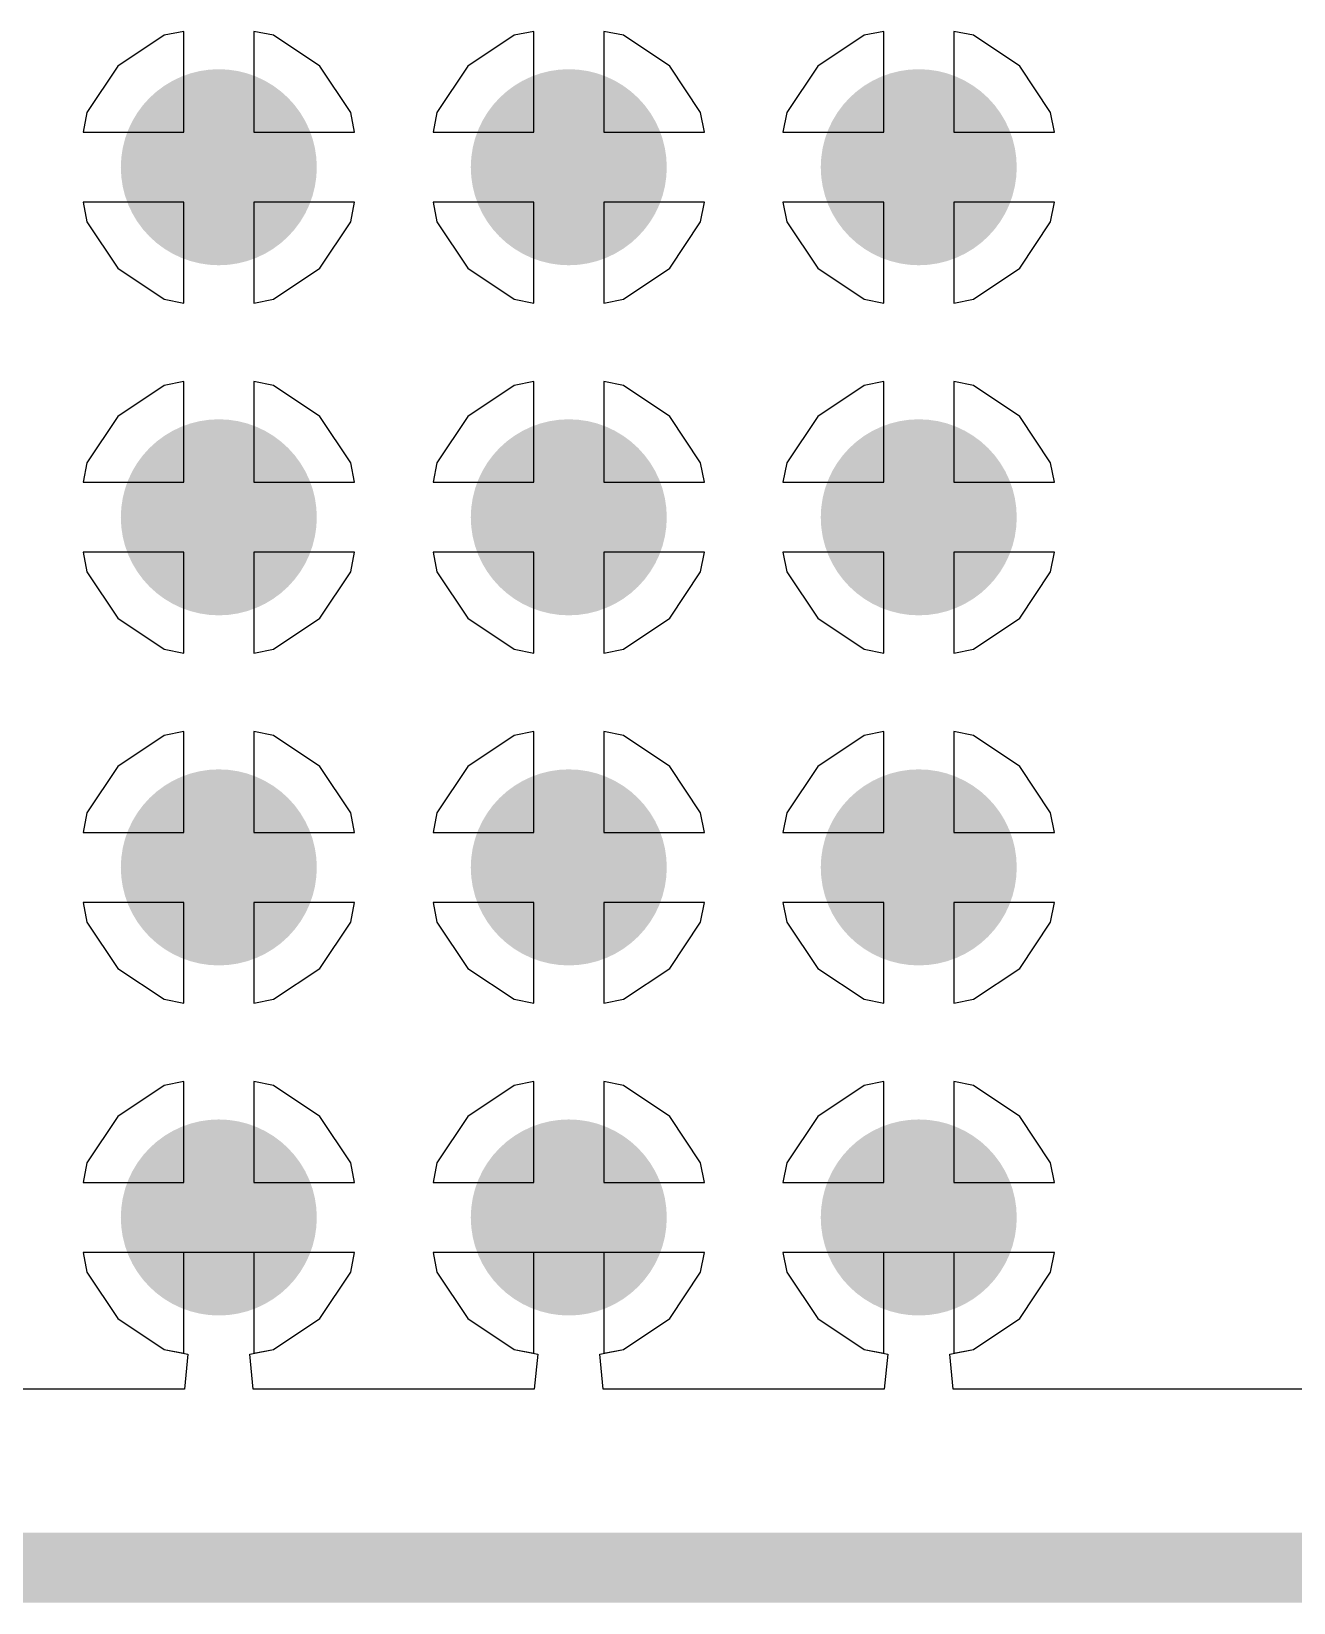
# Model space of a CAD drawing. Header units: millimetres. Extents: x 25 to 374, y 23 to 150.
# Drawn here: x 359.45 to 364.03, y 73.61 to 79.31 of the extents above; entities that cross this region are included whole.
import ezdxf

# ---------------------------------------------------------------- set-up
doc = ezdxf.new("R2010")
doc.units = ezdxf.units.MM
for name, color, linetype in [('BottomLayer', 5, 'Continuous'), ('BottomSolder', 6, 'Continuous'), ('MultiLayer', 9, 'Continuous'), ('TopLayer', 1, 'Continuous'), ('TopSolder', 216, 'Continuous'), ('ViaHoleLayer', 16, 'Continuous')]:
    doc.layers.add(name, color=color, linetype=linetype)

msp = doc.modelspace()

# ---------------------------------------------------------------- linework, layer by layer
at = {"layer": 'BottomLayer'}
for p, q in [((359.9357, 79.2922), (359.7677, 79.1799)), ((360.0069, 79.3064), (359.9357, 79.2922)), ((360.0069, 78.9407), (360.0069, 79.3064)), ((360.3321, 79.2922), (360.2609, 79.3064)), ((360.2609, 79.3064), (360.2609, 78.9407)), ((360.5001, 79.1799), (360.3321, 79.2922)), ((361.2057, 79.2922), (361.0377, 79.1799)), ((361.2769, 79.3064), (361.2057, 79.2922)), ((361.2769, 78.9407), (361.2769, 79.3064)), ((361.6021, 79.2922), (361.5309, 79.3064)), ((361.5309, 79.3064), (361.5309, 78.9407)), ((361.7701, 79.1799), (361.6021, 79.2922)), ((362.4757, 79.2922), (362.3077, 79.1799)), ((362.5469, 79.3064), (362.4757, 79.2922)), ((362.5469, 78.9407), (362.5469, 79.3064)), ((362.8721, 79.2922), (362.8009, 79.3064)), ((362.8009, 79.3064), (362.8009, 78.9407)), ((363.0401, 79.1799), (362.8721, 79.2922)), ((359.7677, 79.1799), (359.6554, 79.0119)), ((360.6124, 79.0119), (360.5001, 79.1799)), ((361.0377, 79.1799), (360.9254, 79.0119)), ((361.8824, 79.0119), (361.7701, 79.1799)), ((362.3077, 79.1799), (362.1954, 79.0119)), ((363.1524, 79.0119), (363.0401, 79.1799)), ((359.6554, 79.0119), (359.6412, 78.9407)), ((360.6266, 78.9407), (360.6124, 79.0119)), ((360.9254, 79.0119), (360.9112, 78.9407)), ((361.8966, 78.9407), (361.8824, 79.0119)), ((362.1954, 79.0119), (362.1812, 78.9407)), ((363.1666, 78.9407), (363.1524, 79.0119)), ((359.6412, 78.9407), (360.0069, 78.9407)), ((360.2609, 78.9407), (360.6266, 78.9407)), ((360.9112, 78.9407), (361.2769, 78.9407)), ((361.5309, 78.9407), (361.8966, 78.9407)), ((362.1812, 78.9407), (362.5469, 78.9407)), ((362.8009, 78.9407), (363.1666, 78.9407)), ((360.0069, 78.6867), (359.6412, 78.6867)), ((359.6412, 78.6867), (359.6554, 78.6154)), ((360.0069, 78.321), (360.0069, 78.6867)), ((360.6266, 78.6867), (360.2609, 78.6867)), ((360.2609, 78.6867), (360.2609, 78.321)), ((360.6124, 78.6154), (360.6266, 78.6867)), ((361.2769, 78.6867), (360.9112, 78.6867)), ((360.9112, 78.6867), (360.9254, 78.6154)), ((361.2769, 78.321), (361.2769, 78.6867)), ((361.8966, 78.6867), (361.5309, 78.6867)), ((361.5309, 78.6867), (361.5309, 78.321)), ((361.8824, 78.6154), (361.8966, 78.6867)), ((362.5469, 78.6867), (362.1812, 78.6867)), ((362.1812, 78.6867), (362.1954, 78.6154)), ((362.5469, 78.321), (362.5469, 78.6867)), ((363.1666, 78.6867), (362.8009, 78.6867)), ((362.8009, 78.6867), (362.8009, 78.321)), ((363.1524, 78.6154), (363.1666, 78.6867)), ((359.6554, 78.6154), (359.7677, 78.4474)), ((360.5001, 78.4474), (360.6124, 78.6154)), ((360.9254, 78.6154), (361.0377, 78.4474)), ((361.7701, 78.4474), (361.8824, 78.6154)), ((362.1954, 78.6154), (362.3077, 78.4474)), ((363.0401, 78.4474), (363.1524, 78.6154)), ((359.7677, 78.4474), (359.9357, 78.3351)), ((360.3321, 78.3351), (360.5001, 78.4474)), ((361.0377, 78.4474), (361.2057, 78.3351)), ((361.6021, 78.3351), (361.7701, 78.4474)), ((362.3077, 78.4474), (362.4757, 78.3351)), ((362.8721, 78.3351), (363.0401, 78.4474)), ((359.9357, 78.3351), (360.0069, 78.321)), ((360.2609, 78.321), (360.3321, 78.3351)), ((361.2057, 78.3351), (361.2769, 78.321)), ((361.5309, 78.321), (361.6021, 78.3351)), ((362.4757, 78.3351), (362.5469, 78.321)), ((362.8009, 78.321), (362.8721, 78.3351)), ((360.0069, 78.0364), (359.9357, 78.0222)), ((360.0069, 77.6707), (360.0069, 78.0364)), ((360.3321, 78.0222), (360.2609, 78.0364)), ((360.2609, 78.0364), (360.2609, 77.6707)), ((361.2769, 78.0364), (361.2057, 78.0222)), ((361.2769, 77.6707), (361.2769, 78.0364)), ((361.6021, 78.0222), (361.5309, 78.0364)), ((361.5309, 78.0364), (361.5309, 77.6707)), ((362.5469, 78.0364), (362.4757, 78.0222)), ((362.5469, 77.6707), (362.5469, 78.0364)), ((362.8721, 78.0222), (362.8009, 78.0364)), ((362.8009, 78.0364), (362.8009, 77.6707)), ((359.9357, 78.0222), (359.7677, 77.9099)), ((360.5001, 77.9099), (360.3321, 78.0222)), ((361.2057, 78.0222), (361.0377, 77.9099)), ((361.7701, 77.9099), (361.6021, 78.0222)), ((362.4757, 78.0222), (362.3077, 77.9099)), ((363.0401, 77.9099), (362.8721, 78.0222)), ((359.7677, 77.9099), (359.6554, 77.7419)), ((360.6124, 77.7419), (360.5001, 77.9099)), ((361.0377, 77.9099), (360.9254, 77.7419)), ((361.8824, 77.7419), (361.7701, 77.9099)), ((362.3077, 77.9099), (362.1954, 77.7419)), ((363.1524, 77.7419), (363.0401, 77.9099)), ((359.6554, 77.7419), (359.6412, 77.6707)), ((360.6266, 77.6707), (360.6124, 77.7419)), ((360.9254, 77.7419), (360.9112, 77.6707)), ((361.8966, 77.6707), (361.8824, 77.7419)), ((362.1954, 77.7419), (362.1812, 77.6707)), ((363.1666, 77.6707), (363.1524, 77.7419)), ((359.6412, 77.6707), (360.0069, 77.6707)), ((360.2609, 77.6707), (360.6266, 77.6707)), ((360.9112, 77.6707), (361.2769, 77.6707)), ((361.5309, 77.6707), (361.8966, 77.6707)), ((362.1812, 77.6707), (362.5469, 77.6707)), ((362.8009, 77.6707), (363.1666, 77.6707)), ((360.0069, 77.4167), (359.6412, 77.4167)), ((359.6412, 77.4167), (359.6554, 77.3454)), ((360.0069, 77.051), (360.0069, 77.4167)), ((360.6266, 77.4167), (360.2609, 77.4167)), ((360.2609, 77.4167), (360.2609, 77.051)), ((360.6124, 77.3454), (360.6266, 77.4167)), ((361.2769, 77.4167), (360.9112, 77.4167)), ((360.9112, 77.4167), (360.9254, 77.3454)), ((361.2769, 77.051), (361.2769, 77.4167)), ((361.8966, 77.4167), (361.5309, 77.4167)), ((361.5309, 77.4167), (361.5309, 77.051)), ((361.8824, 77.3454), (361.8966, 77.4167)), ((362.5469, 77.4167), (362.1812, 77.4167)), ((362.1812, 77.4167), (362.1954, 77.3454)), ((362.5469, 77.051), (362.5469, 77.4167)), ((363.1666, 77.4167), (362.8009, 77.4167)), ((362.8009, 77.4167), (362.8009, 77.051)), ((363.1524, 77.3454), (363.1666, 77.4167)), ((359.6554, 77.3454), (359.7677, 77.1774)), ((360.5001, 77.1774), (360.6124, 77.3454)), ((360.9254, 77.3454), (361.0377, 77.1774)), ((361.7701, 77.1774), (361.8824, 77.3454)), ((362.1954, 77.3454), (362.3077, 77.1774)), ((363.0401, 77.1774), (363.1524, 77.3454)), ((359.7677, 77.1774), (359.9357, 77.0651)), ((360.3321, 77.0651), (360.5001, 77.1774)), ((361.0377, 77.1774), (361.2057, 77.0651)), ((361.6021, 77.0651), (361.7701, 77.1774)), ((362.3077, 77.1774), (362.4757, 77.0651)), ((362.8721, 77.0651), (363.0401, 77.1774)), ((359.9357, 77.0651), (360.0069, 77.051)), ((360.2609, 77.051), (360.3321, 77.0651)), ((361.2057, 77.0651), (361.2769, 77.051)), ((361.5309, 77.051), (361.6021, 77.0651)), ((362.4757, 77.0651), (362.5469, 77.051)), ((362.8009, 77.051), (362.8721, 77.0651)), ((359.9357, 76.7522), (359.7677, 76.6399)), ((360.0069, 76.7664), (359.9357, 76.7522)), ((360.0069, 76.4007), (360.0069, 76.7664)), ((360.3321, 76.7522), (360.2609, 76.7664)), ((360.2609, 76.7664), (360.2609, 76.4007)), ((360.5001, 76.6399), (360.3321, 76.7522)), ((361.2057, 76.7522), (361.0377, 76.6399)), ((361.2769, 76.7664), (361.2057, 76.7522)), ((361.2769, 76.4007), (361.2769, 76.7664)), ((361.6021, 76.7522), (361.5309, 76.7664)), ((361.5309, 76.7664), (361.5309, 76.4007)), ((361.7701, 76.6399), (361.6021, 76.7522)), ((362.4757, 76.7522), (362.3077, 76.6399)), ((362.5469, 76.7664), (362.4757, 76.7522)), ((362.5469, 76.4007), (362.5469, 76.7664)), ((362.8721, 76.7522), (362.8009, 76.7664)), ((362.8009, 76.7664), (362.8009, 76.4007)), ((363.0401, 76.6399), (362.8721, 76.7522)), ((359.7677, 76.6399), (359.6554, 76.4719)), ((360.6124, 76.4719), (360.5001, 76.6399)), ((361.0377, 76.6399), (360.9254, 76.4719)), ((361.8824, 76.4719), (361.7701, 76.6399)), ((362.3077, 76.6399), (362.1954, 76.4719)), ((363.1524, 76.4719), (363.0401, 76.6399)), ((359.6554, 76.4719), (359.6412, 76.4007)), ((360.6266, 76.4007), (360.6124, 76.4719)), ((360.9254, 76.4719), (360.9112, 76.4007)), ((361.8966, 76.4007), (361.8824, 76.4719)), ((362.1954, 76.4719), (362.1812, 76.4007)), ((363.1666, 76.4007), (363.1524, 76.4719)), ((359.6412, 76.4007), (360.0069, 76.4007)), ((360.2609, 76.4007), (360.6266, 76.4007)), ((360.9112, 76.4007), (361.2769, 76.4007)), ((361.5309, 76.4007), (361.8966, 76.4007)), ((362.1812, 76.4007), (362.5469, 76.4007)), ((362.8009, 76.4007), (363.1666, 76.4007)), ((360.0069, 76.1467), (359.6412, 76.1467)), ((359.6412, 76.1467), (359.6554, 76.0754)), ((360.0069, 75.781), (360.0069, 76.1467)), ((360.6266, 76.1467), (360.2609, 76.1467)), ((360.2609, 76.1467), (360.2609, 75.781)), ((360.6124, 76.0754), (360.6266, 76.1467)), ((361.2769, 76.1467), (360.9112, 76.1467)), ((360.9112, 76.1467), (360.9254, 76.0754)), ((361.2769, 75.781), (361.2769, 76.1467)), ((361.8966, 76.1467), (361.5309, 76.1467)), ((361.5309, 76.1467), (361.5309, 75.781)), ((361.8824, 76.0754), (361.8966, 76.1467)), ((362.5469, 76.1467), (362.1812, 76.1467)), ((362.1812, 76.1467), (362.1954, 76.0754)), ((362.5469, 75.781), (362.5469, 76.1467)), ((363.1666, 76.1467), (362.8009, 76.1467)), ((362.8009, 76.1467), (362.8009, 75.781)), ((363.1524, 76.0754), (363.1666, 76.1467)), ((359.6554, 76.0754), (359.7677, 75.9074)), ((360.5001, 75.9074), (360.6124, 76.0754)), ((360.9254, 76.0754), (361.0377, 75.9074)), ((361.7701, 75.9074), (361.8824, 76.0754)), ((362.1954, 76.0754), (362.3077, 75.9074)), ((363.0401, 75.9074), (363.1524, 76.0754)), ((359.7677, 75.9074), (359.9357, 75.7951)), ((360.3321, 75.7951), (360.5001, 75.9074)), ((361.0377, 75.9074), (361.2057, 75.7951)), ((361.6021, 75.7951), (361.7701, 75.9074)), ((362.3077, 75.9074), (362.4757, 75.7951)), ((362.8721, 75.7951), (363.0401, 75.9074)), ((359.9357, 75.7951), (360.0069, 75.781)), ((360.2609, 75.781), (360.3321, 75.7951)), ((361.2057, 75.7951), (361.2769, 75.781)), ((361.5309, 75.781), (361.6021, 75.7951)), ((362.4757, 75.7951), (362.5469, 75.781)), ((362.8009, 75.781), (362.8721, 75.7951)), ((359.9357, 75.4822), (359.7677, 75.3699)), ((360.0069, 75.4964), (359.9357, 75.4822)), ((360.0069, 75.1307), (360.0069, 75.4964)), ((360.3321, 75.4822), (360.2609, 75.4964)), ((360.2609, 75.4964), (360.2609, 75.1307)), ((360.5001, 75.3699), (360.3321, 75.4822)), ((361.2057, 75.4822), (361.0377, 75.3699)), ((361.2769, 75.4964), (361.2057, 75.4822)), ((361.2769, 75.1307), (361.2769, 75.4964)), ((361.6021, 75.4822), (361.5309, 75.4964)), ((361.5309, 75.4964), (361.5309, 75.1307)), ((361.7701, 75.3699), (361.6021, 75.4822)), ((362.4757, 75.4822), (362.3077, 75.3699)), ((362.5469, 75.4964), (362.4757, 75.4822)), ((362.5469, 75.1307), (362.5469, 75.4964)), ((362.8721, 75.4822), (362.8009, 75.4964)), ((362.8009, 75.4964), (362.8009, 75.1307)), ((363.0401, 75.3699), (362.8721, 75.4822)), ((359.7677, 75.3699), (359.6554, 75.2019)), ((360.6124, 75.2019), (360.5001, 75.3699)), ((361.0377, 75.3699), (360.9254, 75.2019)), ((361.8824, 75.2019), (361.7701, 75.3699)), ((362.3077, 75.3699), (362.1954, 75.2019)), ((363.1524, 75.2019), (363.0401, 75.3699)), ((359.6554, 75.2019), (359.6412, 75.1307)), ((360.6266, 75.1307), (360.6124, 75.2019)), ((360.9254, 75.2019), (360.9112, 75.1307)), ((361.8966, 75.1307), (361.8824, 75.2019)), ((362.1954, 75.2019), (362.1812, 75.1307)), ((363.1666, 75.1307), (363.1524, 75.2019)), ((359.6412, 75.1307), (360.0069, 75.1307)), ((360.2609, 75.1307), (360.6266, 75.1307)), ((360.9112, 75.1307), (361.2769, 75.1307)), ((361.5309, 75.1307), (361.8966, 75.1307)), ((362.1812, 75.1307), (362.5469, 75.1307)), ((362.8009, 75.1307), (363.1666, 75.1307)), ((360.6266, 74.8767), (359.6412, 74.8767)), ((359.6412, 74.8767), (359.6554, 74.8054)), ((360.6124, 74.8054), (360.6266, 74.8767)), ((361.8966, 74.8767), (360.9112, 74.8767)), ((360.9112, 74.8767), (360.9254, 74.8054)), ((361.8824, 74.8054), (361.8966, 74.8767)), ((363.1666, 74.8767), (362.1812, 74.8767)), ((362.1812, 74.8767), (362.1954, 74.8054)), ((363.1524, 74.8054), (363.1666, 74.8767)), ((359.6554, 74.8054), (359.7677, 74.6374)), ((360.5001, 74.6374), (360.6124, 74.8054)), ((360.9254, 74.8054), (361.0377, 74.6374)), ((361.7701, 74.6374), (361.8824, 74.8054)), ((362.1954, 74.8054), (362.3077, 74.6374)), ((363.0401, 74.6374), (363.1524, 74.8054)), ((359.7677, 74.6374), (359.9357, 74.5251)), ((360.3321, 74.5251), (360.5001, 74.6374)), ((361.0377, 74.6374), (361.2057, 74.5251)), ((361.6021, 74.5251), (361.7701, 74.6374)), ((362.3077, 74.6374), (362.4757, 74.5251)), ((362.8721, 74.5251), (363.0401, 74.6374)), ((359.9357, 74.5251), (360.0213, 74.5081)), ((360.0213, 74.5081), (360.0088, 74.3811)), ((360.2465, 74.5081), (360.3321, 74.5251)), ((360.259, 74.3811), (360.2465, 74.5081)), ((361.2057, 74.5251), (361.2913, 74.5081)), ((361.2913, 74.5081), (361.2788, 74.3811)), ((361.5165, 74.5081), (361.6021, 74.5251)), ((361.529, 74.3811), (361.5165, 74.5081)), ((362.4757, 74.5251), (362.5613, 74.5081)), ((362.5613, 74.5081), (362.5488, 74.3811)), ((362.7865, 74.5081), (362.8721, 74.5251)), ((362.799, 74.3811), (362.7865, 74.5081)), ((360.0088, 74.3811), (358.989, 74.3811)), ((361.2788, 74.3811), (360.259, 74.3811)), ((362.5488, 74.3811), (361.529, 74.3811)), ((369.713, 74.3811), (362.799, 74.3811))]:
    msp.add_line(p, q, dxfattribs=at)
at = {"layer": 'BottomLayer', "const_width": 0.254}
for points in [[(360.0069, 78.8137, 1), (360.2609, 78.8137, 1)], [(361.2769, 78.8137, 1), (361.5309, 78.8137, 1)], [(362.5469, 78.8137, 1), (362.8009, 78.8137, 1)], [(360.0069, 77.5437, 1), (360.2609, 77.5437, 1)], [(361.2769, 77.5437, 1), (361.5309, 77.5437, 1)], [(362.5469, 77.5437, 1), (362.8009, 77.5437, 1)], [(360.0069, 76.2737, 1), (360.2609, 76.2737, 1)], [(361.2769, 76.2737, 1), (361.5309, 76.2737, 1)], [(362.5469, 76.2737, 1), (362.8009, 76.2737, 1)], [(360.0069, 75.0037, 1), (360.2609, 75.0037, 1)], [(361.2769, 75.0037, 1), (361.5309, 75.0037, 1)], [(362.5469, 75.0037, 1), (362.8009, 75.0037, 1)]]:
    msp.add_lwpolyline(points, format="xyb", close=True, dxfattribs=at)
msp.add_lwpolyline([(334.94, 73.7337), (370.8019, 73.7337)], dxfattribs=at)
at = {"layer": 'BottomSolder', "const_width": 0.3556}
for points in [[(359.9561, 78.8137, 1), (360.3117, 78.8137, 1)], [(361.2261, 78.8137, 1), (361.5817, 78.8137, 1)], [(362.4961, 78.8137, 1), (362.8517, 78.8137, 1)], [(359.9561, 77.5437, 1), (360.3117, 77.5437, 1)], [(361.2261, 77.5437, 1), (361.5817, 77.5437, 1)], [(362.4961, 77.5437, 1), (362.8517, 77.5437, 1)], [(359.9561, 76.2737, 1), (360.3117, 76.2737, 1)], [(361.2261, 76.2737, 1), (361.5817, 76.2737, 1)], [(362.4961, 76.2737, 1), (362.8517, 76.2737, 1)], [(359.9561, 75.0037, 1), (360.3117, 75.0037, 1)], [(361.2261, 75.0037, 1), (361.5817, 75.0037, 1)], [(362.4961, 75.0037, 1), (362.8517, 75.0037, 1)]]:
    msp.add_lwpolyline(points, format="xyb", close=True, dxfattribs=at)
at = {"layer": 'MultiLayer', "const_width": 0.254}
for points in [[(360.0069, 78.8137, 1), (360.2609, 78.8137, 1)], [(361.2769, 78.8137, 1), (361.5309, 78.8137, 1)], [(362.5469, 78.8137, 1), (362.8009, 78.8137, 1)], [(360.0069, 77.5437, 1), (360.2609, 77.5437, 1)], [(361.2769, 77.5437, 1), (361.5309, 77.5437, 1)], [(362.5469, 77.5437, 1), (362.8009, 77.5437, 1)], [(360.0069, 76.2737, 1), (360.2609, 76.2737, 1)], [(361.2769, 76.2737, 1), (361.5309, 76.2737, 1)], [(362.5469, 76.2737, 1), (362.8009, 76.2737, 1)], [(360.0069, 75.0037, 1), (360.2609, 75.0037, 1)], [(361.2769, 75.0037, 1), (361.5309, 75.0037, 1)], [(362.5469, 75.0037, 1), (362.8009, 75.0037, 1)]]:
    msp.add_lwpolyline(points, format="xyb", close=True, dxfattribs=at)
at = {"layer": 'TopLayer'}
for p, q in [((359.9357, 79.2922), (359.7677, 79.1799)), ((360.0069, 79.3064), (359.9357, 79.2922)), ((360.0069, 78.9407), (360.0069, 79.3064)), ((360.3321, 79.2922), (360.2609, 79.3064)), ((360.2609, 79.3064), (360.2609, 78.9407)), ((360.5001, 79.1799), (360.3321, 79.2922)), ((361.2057, 79.2922), (361.0377, 79.1799)), ((361.2769, 79.3064), (361.2057, 79.2922)), ((361.2769, 78.9407), (361.2769, 79.3064)), ((361.6021, 79.2922), (361.5309, 79.3064)), ((361.5309, 79.3064), (361.5309, 78.9407)), ((361.7701, 79.1799), (361.6021, 79.2922)), ((362.4757, 79.2922), (362.3077, 79.1799)), ((362.5469, 79.3064), (362.4757, 79.2922)), ((362.5469, 78.9407), (362.5469, 79.3064)), ((362.8721, 79.2922), (362.8009, 79.3064)), ((362.8009, 79.3064), (362.8009, 78.9407)), ((363.0401, 79.1799), (362.8721, 79.2922)), ((359.7677, 79.1799), (359.6554, 79.0119)), ((360.6124, 79.0119), (360.5001, 79.1799)), ((361.0377, 79.1799), (360.9254, 79.0119)), ((361.8824, 79.0119), (361.7701, 79.1799)), ((362.3077, 79.1799), (362.1954, 79.0119)), ((363.1524, 79.0119), (363.0401, 79.1799)), ((359.6554, 79.0119), (359.6412, 78.9407)), ((360.6266, 78.9407), (360.6124, 79.0119)), ((360.9254, 79.0119), (360.9112, 78.9407)), ((361.8966, 78.9407), (361.8824, 79.0119)), ((362.1954, 79.0119), (362.1812, 78.9407)), ((363.1666, 78.9407), (363.1524, 79.0119)), ((359.6412, 78.9407), (360.0069, 78.9407)), ((360.2609, 78.9407), (360.6266, 78.9407)), ((360.9112, 78.9407), (361.2769, 78.9407)), ((361.5309, 78.9407), (361.8966, 78.9407)), ((362.1812, 78.9407), (362.5469, 78.9407)), ((362.8009, 78.9407), (363.1666, 78.9407)), ((360.0069, 78.6867), (359.6412, 78.6867)), ((359.6412, 78.6867), (359.6554, 78.6154)), ((360.0069, 78.321), (360.0069, 78.6867)), ((360.6266, 78.6867), (360.2609, 78.6867)), ((360.2609, 78.6867), (360.2609, 78.321)), ((360.6124, 78.6154), (360.6266, 78.6867)), ((361.2769, 78.6867), (360.9112, 78.6867)), ((360.9112, 78.6867), (360.9254, 78.6154)), ((361.2769, 78.321), (361.2769, 78.6867)), ((361.8966, 78.6867), (361.5309, 78.6867)), ((361.5309, 78.6867), (361.5309, 78.321)), ((361.8824, 78.6154), (361.8966, 78.6867)), ((362.5469, 78.6867), (362.1812, 78.6867)), ((362.1812, 78.6867), (362.1954, 78.6154)), ((362.5469, 78.321), (362.5469, 78.6867)), ((363.1666, 78.6867), (362.8009, 78.6867)), ((362.8009, 78.6867), (362.8009, 78.321)), ((363.1524, 78.6154), (363.1666, 78.6867)), ((359.6554, 78.6154), (359.7677, 78.4474)), ((360.5001, 78.4474), (360.6124, 78.6154)), ((360.9254, 78.6154), (361.0377, 78.4474)), ((361.7701, 78.4474), (361.8824, 78.6154)), ((362.1954, 78.6154), (362.3077, 78.4474)), ((363.0401, 78.4474), (363.1524, 78.6154)), ((359.7677, 78.4474), (359.9357, 78.3351)), ((360.3321, 78.3351), (360.5001, 78.4474)), ((361.0377, 78.4474), (361.2057, 78.3351)), ((361.6021, 78.3351), (361.7701, 78.4474)), ((362.3077, 78.4474), (362.4757, 78.3351)), ((362.8721, 78.3351), (363.0401, 78.4474)), ((359.9357, 78.3351), (360.0069, 78.321)), ((360.2609, 78.321), (360.3321, 78.3351)), ((361.2057, 78.3351), (361.2769, 78.321)), ((361.5309, 78.321), (361.6021, 78.3351)), ((362.4757, 78.3351), (362.5469, 78.321)), ((362.8009, 78.321), (362.8721, 78.3351)), ((360.0069, 78.0364), (359.9357, 78.0222)), ((360.0069, 77.6707), (360.0069, 78.0364)), ((360.3321, 78.0222), (360.2609, 78.0364)), ((360.2609, 78.0364), (360.2609, 77.6707)), ((361.2769, 78.0364), (361.2057, 78.0222)), ((361.2769, 77.6707), (361.2769, 78.0364)), ((361.6021, 78.0222), (361.5309, 78.0364)), ((361.5309, 78.0364), (361.5309, 77.6707)), ((362.5469, 78.0364), (362.4757, 78.0222)), ((362.5469, 77.6707), (362.5469, 78.0364)), ((362.8721, 78.0222), (362.8009, 78.0364)), ((362.8009, 78.0364), (362.8009, 77.6707)), ((359.9357, 78.0222), (359.7677, 77.9099)), ((360.5001, 77.9099), (360.3321, 78.0222)), ((361.2057, 78.0222), (361.0377, 77.9099)), ((361.7701, 77.9099), (361.6021, 78.0222)), ((362.4757, 78.0222), (362.3077, 77.9099)), ((363.0401, 77.9099), (362.8721, 78.0222)), ((359.7677, 77.9099), (359.6554, 77.7419)), ((360.6124, 77.7419), (360.5001, 77.9099)), ((361.0377, 77.9099), (360.9254, 77.7419)), ((361.8824, 77.7419), (361.7701, 77.9099)), ((362.3077, 77.9099), (362.1954, 77.7419)), ((363.1524, 77.7419), (363.0401, 77.9099)), ((359.6554, 77.7419), (359.6412, 77.6707)), ((360.6266, 77.6707), (360.6124, 77.7419)), ((360.9254, 77.7419), (360.9112, 77.6707)), ((361.8966, 77.6707), (361.8824, 77.7419)), ((362.1954, 77.7419), (362.1812, 77.6707)), ((363.1666, 77.6707), (363.1524, 77.7419)), ((359.6412, 77.6707), (360.0069, 77.6707)), ((360.2609, 77.6707), (360.6266, 77.6707)), ((360.9112, 77.6707), (361.2769, 77.6707)), ((361.5309, 77.6707), (361.8966, 77.6707)), ((362.1812, 77.6707), (362.5469, 77.6707)), ((362.8009, 77.6707), (363.1666, 77.6707)), ((360.0069, 77.4167), (359.6412, 77.4167)), ((359.6412, 77.4167), (359.6554, 77.3454)), ((360.0069, 77.051), (360.0069, 77.4167)), ((360.6266, 77.4167), (360.2609, 77.4167)), ((360.2609, 77.4167), (360.2609, 77.051)), ((360.6124, 77.3454), (360.6266, 77.4167)), ((361.2769, 77.4167), (360.9112, 77.4167)), ((360.9112, 77.4167), (360.9254, 77.3454)), ((361.2769, 77.051), (361.2769, 77.4167)), ((361.8966, 77.4167), (361.5309, 77.4167)), ((361.5309, 77.4167), (361.5309, 77.051)), ((361.8824, 77.3454), (361.8966, 77.4167)), ((362.5469, 77.4167), (362.1812, 77.4167)), ((362.1812, 77.4167), (362.1954, 77.3454)), ((362.5469, 77.051), (362.5469, 77.4167)), ((363.1666, 77.4167), (362.8009, 77.4167)), ((362.8009, 77.4167), (362.8009, 77.051)), ((363.1524, 77.3454), (363.1666, 77.4167)), ((359.6554, 77.3454), (359.7677, 77.1774)), ((360.5001, 77.1774), (360.6124, 77.3454)), ((360.9254, 77.3454), (361.0377, 77.1774)), ((361.7701, 77.1774), (361.8824, 77.3454)), ((362.1954, 77.3454), (362.3077, 77.1774)), ((363.0401, 77.1774), (363.1524, 77.3454)), ((359.7677, 77.1774), (359.9357, 77.0651)), ((360.3321, 77.0651), (360.5001, 77.1774)), ((361.0377, 77.1774), (361.2057, 77.0651)), ((361.6021, 77.0651), (361.7701, 77.1774)), ((362.3077, 77.1774), (362.4757, 77.0651)), ((362.8721, 77.0651), (363.0401, 77.1774)), ((359.9357, 77.0651), (360.0069, 77.051)), ((360.2609, 77.051), (360.3321, 77.0651)), ((361.2057, 77.0651), (361.2769, 77.051)), ((361.5309, 77.051), (361.6021, 77.0651)), ((362.4757, 77.0651), (362.5469, 77.051)), ((362.8009, 77.051), (362.8721, 77.0651)), ((359.9357, 76.7522), (359.7677, 76.6399)), ((360.0069, 76.7664), (359.9357, 76.7522)), ((360.0069, 76.4007), (360.0069, 76.7664)), ((360.3321, 76.7522), (360.2609, 76.7664)), ((360.2609, 76.7664), (360.2609, 76.4007)), ((360.5001, 76.6399), (360.3321, 76.7522)), ((361.2057, 76.7522), (361.0377, 76.6399)), ((361.2769, 76.7664), (361.2057, 76.7522)), ((361.2769, 76.4007), (361.2769, 76.7664)), ((361.6021, 76.7522), (361.5309, 76.7664)), ((361.5309, 76.7664), (361.5309, 76.4007)), ((361.7701, 76.6399), (361.6021, 76.7522)), ((362.4757, 76.7522), (362.3077, 76.6399)), ((362.5469, 76.7664), (362.4757, 76.7522)), ((362.5469, 76.4007), (362.5469, 76.7664)), ((362.8721, 76.7522), (362.8009, 76.7664)), ((362.8009, 76.7664), (362.8009, 76.4007)), ((363.0401, 76.6399), (362.8721, 76.7522)), ((359.7677, 76.6399), (359.6554, 76.4719)), ((360.6124, 76.4719), (360.5001, 76.6399)), ((361.0377, 76.6399), (360.9254, 76.4719)), ((361.8824, 76.4719), (361.7701, 76.6399)), ((362.3077, 76.6399), (362.1954, 76.4719)), ((363.1524, 76.4719), (363.0401, 76.6399)), ((359.6554, 76.4719), (359.6412, 76.4007)), ((360.6266, 76.4007), (360.6124, 76.4719)), ((360.9254, 76.4719), (360.9112, 76.4007)), ((361.8966, 76.4007), (361.8824, 76.4719)), ((362.1954, 76.4719), (362.1812, 76.4007)), ((363.1666, 76.4007), (363.1524, 76.4719)), ((359.6412, 76.4007), (360.0069, 76.4007)), ((360.2609, 76.4007), (360.6266, 76.4007)), ((360.9112, 76.4007), (361.2769, 76.4007)), ((361.5309, 76.4007), (361.8966, 76.4007)), ((362.1812, 76.4007), (362.5469, 76.4007)), ((362.8009, 76.4007), (363.1666, 76.4007)), ((360.0069, 76.1467), (359.6412, 76.1467)), ((359.6412, 76.1467), (359.6554, 76.0754)), ((360.0069, 75.781), (360.0069, 76.1467)), ((360.6266, 76.1467), (360.2609, 76.1467)), ((360.2609, 76.1467), (360.2609, 75.781)), ((360.6124, 76.0754), (360.6266, 76.1467)), ((361.2769, 76.1467), (360.9112, 76.1467)), ((360.9112, 76.1467), (360.9254, 76.0754)), ((361.2769, 75.781), (361.2769, 76.1467)), ((361.8966, 76.1467), (361.5309, 76.1467)), ((361.5309, 76.1467), (361.5309, 75.781)), ((361.8824, 76.0754), (361.8966, 76.1467)), ((362.5469, 76.1467), (362.1812, 76.1467)), ((362.1812, 76.1467), (362.1954, 76.0754)), ((362.5469, 75.781), (362.5469, 76.1467)), ((363.1666, 76.1467), (362.8009, 76.1467)), ((362.8009, 76.1467), (362.8009, 75.781)), ((363.1524, 76.0754), (363.1666, 76.1467)), ((359.6554, 76.0754), (359.7677, 75.9074)), ((360.5001, 75.9074), (360.6124, 76.0754)), ((360.9254, 76.0754), (361.0377, 75.9074)), ((361.7701, 75.9074), (361.8824, 76.0754)), ((362.1954, 76.0754), (362.3077, 75.9074)), ((363.0401, 75.9074), (363.1524, 76.0754)), ((359.7677, 75.9074), (359.9357, 75.7951)), ((360.3321, 75.7951), (360.5001, 75.9074)), ((361.0377, 75.9074), (361.2057, 75.7951)), ((361.6021, 75.7951), (361.7701, 75.9074)), ((362.3077, 75.9074), (362.4757, 75.7951)), ((362.8721, 75.7951), (363.0401, 75.9074)), ((359.9357, 75.7951), (360.0069, 75.781)), ((360.2609, 75.781), (360.3321, 75.7951)), ((361.2057, 75.7951), (361.2769, 75.781)), ((361.5309, 75.781), (361.6021, 75.7951)), ((362.4757, 75.7951), (362.5469, 75.781)), ((362.8009, 75.781), (362.8721, 75.7951)), ((359.9357, 75.4822), (359.7677, 75.3699)), ((360.0069, 75.4964), (359.9357, 75.4822)), ((360.0069, 75.1307), (360.0069, 75.4964)), ((360.3321, 75.4822), (360.2609, 75.4964)), ((360.2609, 75.4964), (360.2609, 75.1307)), ((360.5001, 75.3699), (360.3321, 75.4822)), ((361.2057, 75.4822), (361.0377, 75.3699)), ((361.2769, 75.4964), (361.2057, 75.4822)), ((361.2769, 75.1307), (361.2769, 75.4964)), ((361.6021, 75.4822), (361.5309, 75.4964)), ((361.5309, 75.4964), (361.5309, 75.1307)), ((361.7701, 75.3699), (361.6021, 75.4822)), ((362.4757, 75.4822), (362.3077, 75.3699)), ((362.5469, 75.4964), (362.4757, 75.4822)), ((362.5469, 75.1307), (362.5469, 75.4964)), ((362.8721, 75.4822), (362.8009, 75.4964)), ((362.8009, 75.4964), (362.8009, 75.1307)), ((363.0401, 75.3699), (362.8721, 75.4822)), ((359.7677, 75.3699), (359.6554, 75.2019)), ((360.6124, 75.2019), (360.5001, 75.3699)), ((361.0377, 75.3699), (360.9254, 75.2019)), ((361.8824, 75.2019), (361.7701, 75.3699)), ((362.3077, 75.3699), (362.1954, 75.2019)), ((363.1524, 75.2019), (363.0401, 75.3699)), ((359.6554, 75.2019), (359.6412, 75.1307)), ((360.6266, 75.1307), (360.6124, 75.2019)), ((360.9254, 75.2019), (360.9112, 75.1307)), ((361.8966, 75.1307), (361.8824, 75.2019)), ((362.1954, 75.2019), (362.1812, 75.1307)), ((363.1666, 75.1307), (363.1524, 75.2019)), ((359.6412, 75.1307), (360.0069, 75.1307)), ((360.2609, 75.1307), (360.6266, 75.1307)), ((360.9112, 75.1307), (361.2769, 75.1307)), ((361.5309, 75.1307), (361.8966, 75.1307)), ((362.1812, 75.1307), (362.5469, 75.1307)), ((362.8009, 75.1307), (363.1666, 75.1307)), ((360.0069, 74.8767), (359.6412, 74.8767)), ((359.6412, 74.8767), (359.6554, 74.8054)), ((360.0069, 74.511), (360.0069, 74.8767)), ((360.6266, 74.8767), (360.2609, 74.8767)), ((360.2609, 74.8767), (360.2609, 74.511)), ((360.6124, 74.8054), (360.6266, 74.8767)), ((361.2769, 74.8767), (360.9112, 74.8767)), ((360.9112, 74.8767), (360.9254, 74.8054)), ((361.2769, 74.511), (361.2769, 74.8767)), ((361.8966, 74.8767), (361.5309, 74.8767)), ((361.5309, 74.8767), (361.5309, 74.511)), ((361.8824, 74.8054), (361.8966, 74.8767)), ((362.5469, 74.8767), (362.1812, 74.8767)), ((362.1812, 74.8767), (362.1954, 74.8054)), ((362.5469, 74.511), (362.5469, 74.8767)), ((363.1666, 74.8767), (362.8009, 74.8767)), ((362.8009, 74.8767), (362.8009, 74.511)), ((363.1524, 74.8054), (363.1666, 74.8767)), ((359.6554, 74.8054), (359.7677, 74.6374)), ((360.5001, 74.6374), (360.6124, 74.8054)), ((360.9254, 74.8054), (361.0377, 74.6374)), ((361.7701, 74.6374), (361.8824, 74.8054)), ((362.1954, 74.8054), (362.3077, 74.6374)), ((363.0401, 74.6374), (363.1524, 74.8054)), ((359.7677, 74.6374), (359.9357, 74.5251)), ((360.3321, 74.5251), (360.5001, 74.6374)), ((361.0377, 74.6374), (361.2057, 74.5251)), ((361.6021, 74.5251), (361.7701, 74.6374)), ((362.3077, 74.6374), (362.4757, 74.5251)), ((362.8721, 74.5251), (363.0401, 74.6374)), ((359.9357, 74.5251), (360.0069, 74.511)), ((360.2609, 74.511), (360.3321, 74.5251)), ((361.2057, 74.5251), (361.2769, 74.511)), ((361.5309, 74.511), (361.6021, 74.5251)), ((362.4757, 74.5251), (362.5469, 74.511)), ((362.8009, 74.511), (362.8721, 74.5251))]:
    msp.add_line(p, q, dxfattribs=at)
at = {"layer": 'TopLayer', "const_width": 0.254}
for points in [[(360.0069, 78.8137, 1), (360.2609, 78.8137, 1)], [(361.2769, 78.8137, 1), (361.5309, 78.8137, 1)], [(362.5469, 78.8137, 1), (362.8009, 78.8137, 1)], [(360.0069, 77.5437, 1), (360.2609, 77.5437, 1)], [(361.2769, 77.5437, 1), (361.5309, 77.5437, 1)], [(362.5469, 77.5437, 1), (362.8009, 77.5437, 1)], [(360.0069, 76.2737, 1), (360.2609, 76.2737, 1)], [(361.2769, 76.2737, 1), (361.5309, 76.2737, 1)], [(362.5469, 76.2737, 1), (362.8009, 76.2737, 1)], [(360.0069, 75.0037, 1), (360.2609, 75.0037, 1)], [(361.2769, 75.0037, 1), (361.5309, 75.0037, 1)], [(362.5469, 75.0037, 1), (362.8009, 75.0037, 1)]]:
    msp.add_lwpolyline(points, format="xyb", close=True, dxfattribs=at)
at = {"layer": 'TopSolder', "const_width": 0.3556}
for points in [[(359.9561, 78.8137, 1), (360.3117, 78.8137, 1)], [(361.2261, 78.8137, 1), (361.5817, 78.8137, 1)], [(362.4961, 78.8137, 1), (362.8517, 78.8137, 1)], [(359.9561, 77.5437, 1), (360.3117, 77.5437, 1)], [(361.2261, 77.5437, 1), (361.5817, 77.5437, 1)], [(362.4961, 77.5437, 1), (362.8517, 77.5437, 1)], [(359.9561, 76.2737, 1), (360.3117, 76.2737, 1)], [(361.2261, 76.2737, 1), (361.5817, 76.2737, 1)], [(362.4961, 76.2737, 1), (362.8517, 76.2737, 1)], [(359.9561, 75.0037, 1), (360.3117, 75.0037, 1)], [(361.2261, 75.0037, 1), (361.5817, 75.0037, 1)], [(362.4961, 75.0037, 1), (362.8517, 75.0037, 1)]]:
    msp.add_lwpolyline(points, format="xyb", close=True, dxfattribs=at)
at = {"layer": 'ViaHoleLayer', "const_width": 0.127}
for points in [[(360.0704, 78.8137, 1), (360.1974, 78.8137, 1)], [(361.3404, 78.8137, 1), (361.4674, 78.8137, 1)], [(362.6104, 78.8137, 1), (362.7374, 78.8137, 1)], [(360.0704, 77.5437, 1), (360.1974, 77.5437, 1)], [(361.3404, 77.5437, 1), (361.4674, 77.5437, 1)], [(362.6104, 77.5437, 1), (362.7374, 77.5437, 1)], [(360.0704, 76.2737, 1), (360.1974, 76.2737, 1)], [(361.3404, 76.2737, 1), (361.4674, 76.2737, 1)], [(362.6104, 76.2737, 1), (362.7374, 76.2737, 1)], [(360.0704, 75.0037, 1), (360.1974, 75.0037, 1)], [(361.3404, 75.0037, 1), (361.4674, 75.0037, 1)], [(362.6104, 75.0037, 1), (362.7374, 75.0037, 1)]]:
    msp.add_lwpolyline(points, format="xyb", close=True, dxfattribs=at)

doc.saveas('drawing.dxf')
